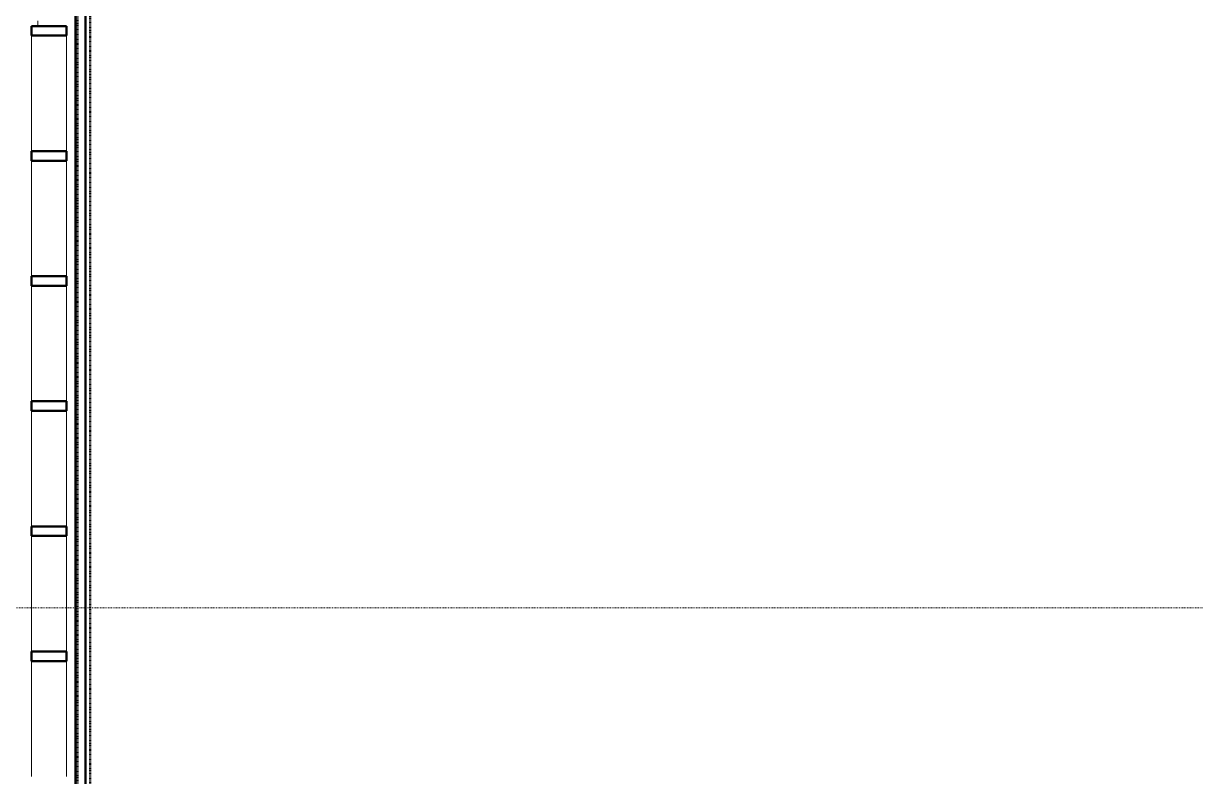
# Model space of a CAD drawing. Header units: inches. Extents: x -4217 to -1814, y 9706 to 12425.
# Drawn here: x -3410.5 to -3226.2, y 11126.9 to 11245.4 of the extents above; entities that cross this region are included whole.
import ezdxf

# ---------------------------------------------------------------- set-up
doc = ezdxf.new("R2010")
doc.units = ezdxf.units.IN
doc.header["$MEASUREMENT"] = 0
doc.linetypes.add('Aligning Line 1_8_', pattern=[0.25, 0.125, -0.125])
doc.linetypes.add('Dash 1_16_', pattern=[0.125, 0.0625, -0.0625])
for name, color, linetype, lineweight in [('A-FLOR-1', 10, 'Continuous', 13), ('A-GLAZ-CWMG-2', 250, 'Continuous', 50), ('A-GLAZ-CWMG-4', 7, 'Continuous', 9), ('A-WALL-3', 250, 'Continuous', 50), ('C-PROP-LINE-2', 91, 'Dash 1_16_', 50), ('G-ANNO-SYMB', 111, 'Aligning Line 1_8_', 9)]:
    doc.layers.add(name, color=color, linetype=linetype, lineweight=lineweight)

msp = doc.modelspace()

# ---------------------------------------------------------------- linework, layer by layer
at = {"layer": 'A-FLOR-1'}
msp.add_line((-3408.29874, 11244.96205), (-3408.29874, 11245.7894), dxfattribs=at)
at = {"layer": 'A-GLAZ-CWMG-2', "extrusion": (0, 0, -1)}
for p, q in [((-3409.29874, 11244.96205), (-3409.29874, 11243.46205)), ((-3403.79874, 11244.96205), (-3409.29874, 11244.96205)), ((-3403.79874, 11243.46205), (-3403.79874, 11244.96205)), ((-3409.29874, 11243.46205), (-3403.79874, 11243.46205)), ((-3409.29874, 11225.27846), (-3409.29874, 11223.77846)), ((-3403.79874, 11225.27846), (-3409.29874, 11225.27846)), ((-3403.79874, 11223.77846), (-3403.79874, 11225.27846)), ((-3409.29874, 11223.77846), (-3403.79874, 11223.77846)), ((-3409.29874, 11205.59486), (-3409.29874, 11204.09486)), ((-3403.79874, 11205.59486), (-3409.29874, 11205.59486)), ((-3403.79874, 11204.09486), (-3403.79874, 11205.59486)), ((-3409.29874, 11204.09486), (-3403.79874, 11204.09486)), ((-3409.29874, 11185.91127), (-3409.29874, 11184.41127)), ((-3403.79874, 11185.91127), (-3409.29874, 11185.91127)), ((-3403.79874, 11184.41127), (-3403.79874, 11185.91127)), ((-3409.29874, 11184.41127), (-3403.79874, 11184.41127)), ((-3409.29874, 11166.22768), (-3409.29874, 11164.72768)), ((-3403.79874, 11166.22768), (-3409.29874, 11166.22768)), ((-3403.79874, 11164.72768), (-3403.79874, 11166.22768)), ((-3409.29874, 11164.72768), (-3403.79874, 11164.72768)), ((-3409.29874, 11146.54408), (-3409.29874, 11145.04408)), ((-3403.79874, 11146.54408), (-3409.29874, 11146.54408)), ((-3403.79874, 11145.04408), (-3403.79874, 11146.54408)), ((-3409.29874, 11145.04408), (-3403.79874, 11145.04408))]:
    msp.add_line(p, q, dxfattribs=at)
at = {"layer": 'A-GLAZ-CWMG-4'}
for p, q in [((-3409.29874, 11243.46205), (-3409.29874, 11225.27846)), ((-3403.79874, 11225.27846), (-3403.79874, 11243.46205)), ((-3409.29874, 11223.77846), (-3409.29874, 11205.59486)), ((-3403.79874, 11205.59486), (-3403.79874, 11223.77846)), ((-3409.29874, 11204.09486), (-3409.29874, 11185.91127)), ((-3403.79874, 11185.91127), (-3403.79874, 11204.09486)), ((-3409.29874, 11184.41127), (-3409.29874, 11166.22768)), ((-3403.79874, 11166.22768), (-3403.79874, 11184.41127)), ((-3409.29874, 11164.72768), (-3409.29874, 11146.54408)), ((-3403.79874, 11146.54408), (-3403.79874, 11164.72768)), ((-3409.29874, 11145.04408), (-3409.29874, 11126.86049)), ((-3403.79874, 11126.86049), (-3403.79874, 11145.04408))]:
    msp.add_line(p, q, dxfattribs=at)
at = {"layer": 'A-WALL-3'}
for p, q in [((-3402.37354, 11247.1269), (-3402.37354, 11107.2394)), ((-3400.79874, 11107.2394), (-3400.79874, 11247.1269))]:
    msp.add_line(p, q, dxfattribs=at)
at = {"layer": 'C-PROP-LINE-2'}
for p, q in [((-3402.04874, 11277.2894), (-3402.04874, 10821.4894)), ((-3400.04874, 11247.3894), (-3400.04874, 10851.3894))]:
    msp.add_line(p, q, dxfattribs=at)
at = {"layer": 'G-ANNO-SYMB'}
msp.add_line((-1910.86928, 11153.42614), (-4027.08301, 11153.42614), dxfattribs=at)

doc.saveas('drawing.dxf')
